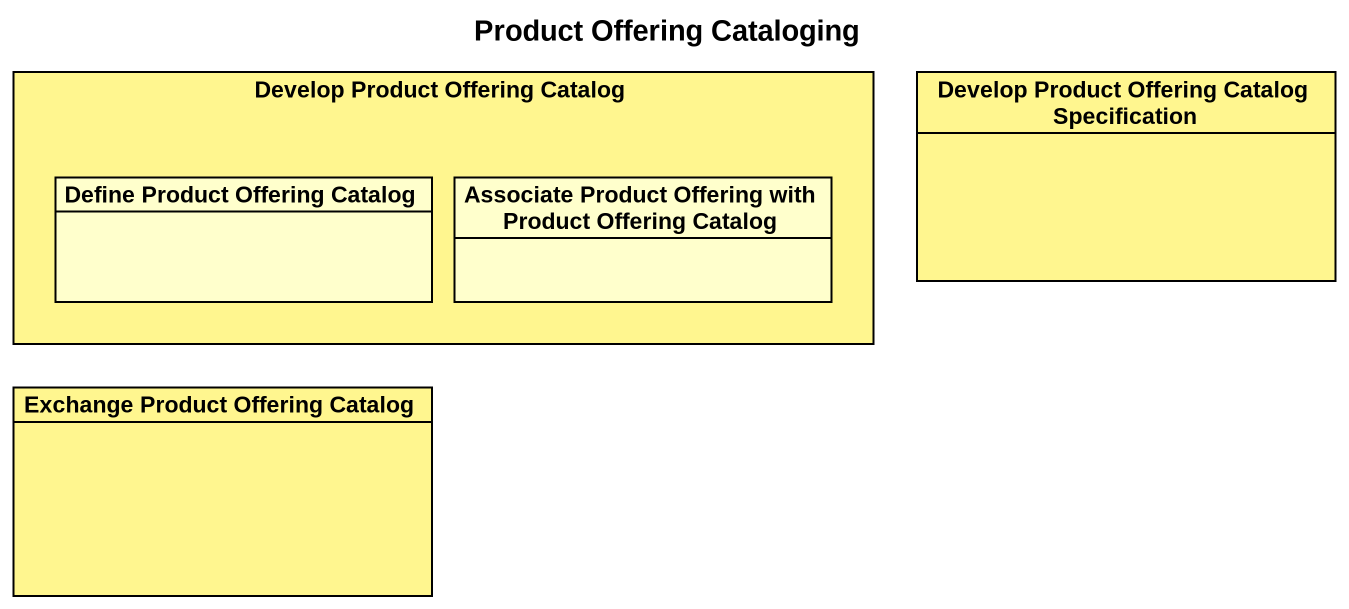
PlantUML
@startuml
title Product Offering Cataloging
hide circle
hide empty members
rectangle "Develop Product Offering Catalog" as Develop_Product_Offering #FFF68F {
  class "Define Product Offering Catalog" as Define_Product_Offering
  class "Associate Product Offering with Product Offering Catalog" as Associate_Product_Offering
}
class "Develop Product Offering Catalog Specification" as Develop_Product_Offering_2 #FFF68F
class "Exchange Product Offering Catalog" as Exchange_Product_Offering #FFF68F
@enduml
